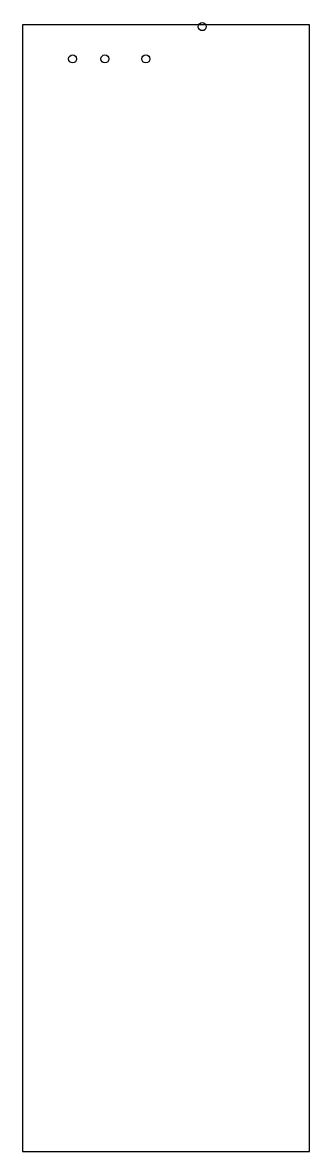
# Model space of a CAD drawing. Header units: millimetres. Extents: x 72 to 144, y 0 to 280.
import ezdxf

# ---------------------------------------------------------------- set-up
doc = ezdxf.new("R2010")
doc.units = ezdxf.units.MM

msp = doc.modelspace()

# ---------------------------------------------------------------- linework, layer by layer
for p, q in [((143.54, 279.4), (72.36, 279.4)), ((72.36, 279.4), (72.36, 0)), ((143.54, 0), (143.54, 279.4)), ((72.36, 0), (143.54, 0))]:
    msp.add_line(p, q)
for centre in [(116.95, 278.96), (84.78, 270.96), (92.78, 270.96), (102.95, 270.96)]:
    msp.add_circle(centre, 1)

doc.saveas('drawing.dxf')
